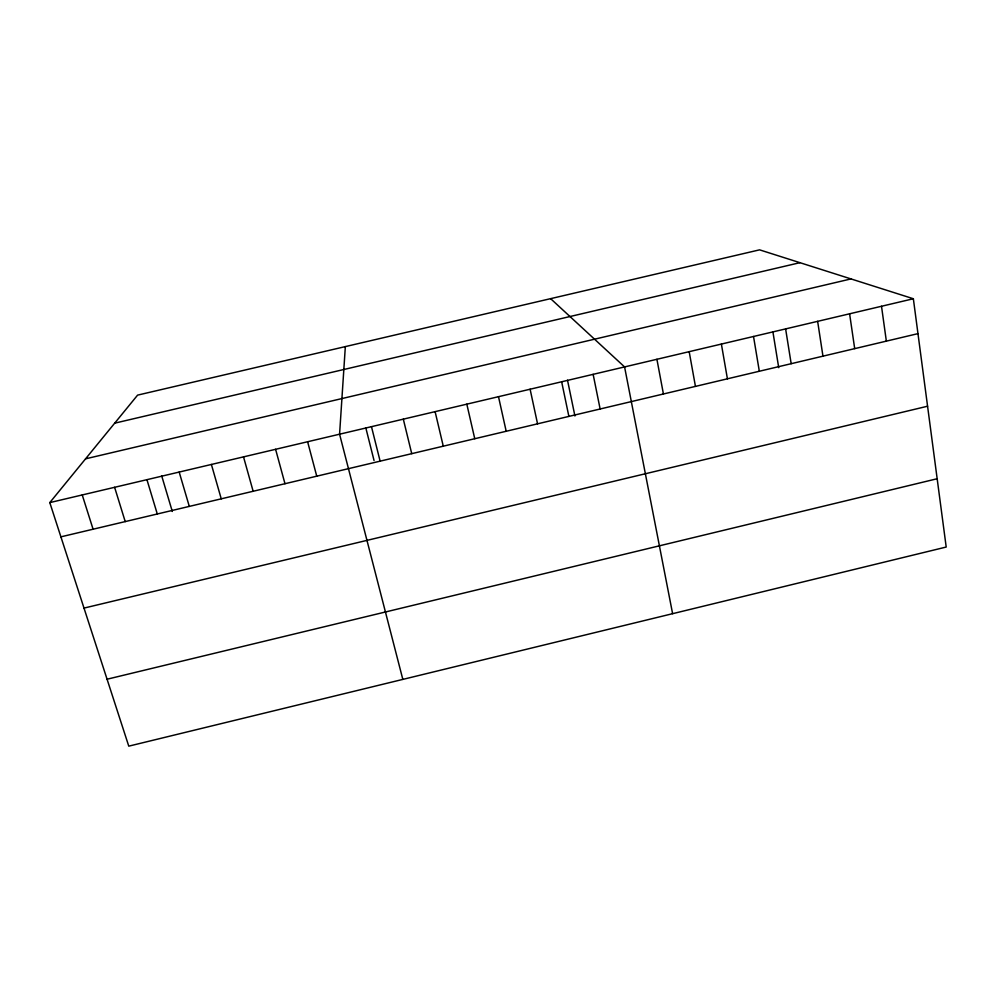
<?xml version="1.0" encoding="UTF-8"?>
<svg xmlns="http://www.w3.org/2000/svg" width="996" height="996" viewBox="0 0 996 996"><rect width="100%" height="100%" fill="white"/><g stroke="black" fill="none" stroke-linecap="round" stroke-linejoin="round"><path stroke-width="1.49" d="M345.338 346.596L339.574 434.194L402.832 679.397M49.8 502.607L137.597 395.126L759.587 249.847L913.357 298.75L946.2 547.041L128.77 746.153L49.8 502.607L913.357 298.75M107.07 679.222L937.161 478.74M84 608.095L927.575 406.219M60.905 536.844L917.976 333.635M114.677 423.175L799.925 262.683M85.544 458.832L851.007 278.917M550.614 298.651L624.579 366.926L672.611 613.685M82.232 494.95L93.089 529.212M114.615 487.305L125.222 521.605M146.935 479.674L157.293 513.998M161.726 475.988L172.308 511.471M179.18 472.054L189.302 506.404M211.389 464.46L221.249 498.834M243.522 456.878L253.146 491.265M275.593 449.296L284.981 483.72M307.615 441.738L316.753 476.188M365.806 427.807L374.048 460.513M371.471 426.674L380.123 461.16M403.318 419.154L411.734 453.666M435.103 411.647L443.27 446.183M466.825 404.164L474.756 438.726M498.498 396.682L506.192 431.268M530.109 389.224L537.554 423.835M561.657 381.779L568.878 416.403M567.508 380.198L574.929 415.992M593.143 374.347L600.127 408.995M656.912 359.295L663.423 393.993M689.182 351.675L695.445 386.398M721.378 344.068L727.416 378.816M753.524 336.486L759.326 371.247M772.884 331.718L778.723 367.673M785.62 328.904L791.173 363.702M817.641 321.347L822.957 356.157M849.6 313.802L854.693 348.637M881.51 306.27L886.353 341.13"/></g></svg>
